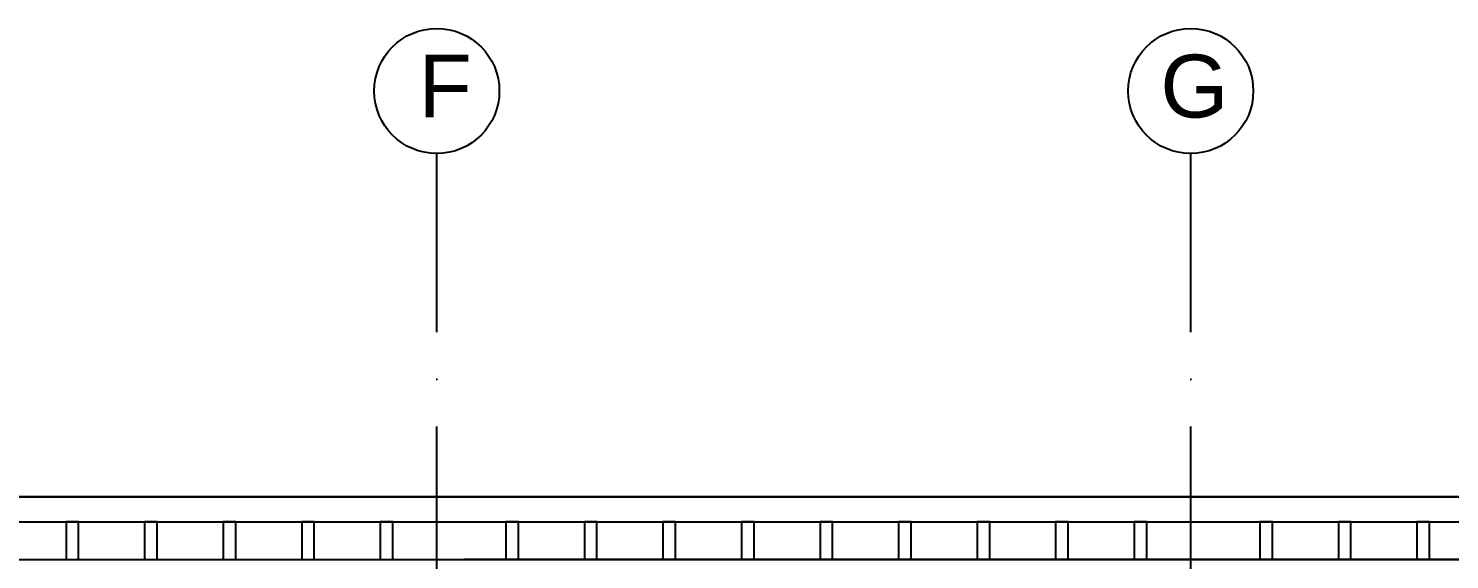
# Model space of a CAD drawing. Header units: millimetres. Extents: x 1924 to 471109, y -30014 to 109986.
# Drawn here: x 441345 to 450393, y 31343 to 34724 of the extents above; entities that cross this region are included whole.
import ezdxf

# ---------------------------------------------------------------- set-up
doc = ezdxf.new("R2010")
doc.units = ezdxf.units.MM
doc.header["$LTSCALE"] = 100
doc.linetypes.add('ACAD_ISO10W100', pattern=[18, 12, -3, 0, -3])
doc.layers.add('D NOSNIKY', color=7, linetype='Continuous', true_color=0x994d4d)
for name, color, linetype, plot in [('osy objektu', 130, 'ACAD_ISO10W100', False), ('osy objektu text', 130, 'Continuous', False), ('PERI_HELPLINE', 140, 'Continuous', False)]:
    doc.layers.add(name, color=color, linetype=linetype, plot=plot)
doc.layers.add('podlazi', color=40, linetype='Continuous', lineweight=30, plot=False)
doc.styles.add('osy', font='arial.ttf', dxfattribs={"height": 400})

msp = doc.modelspace()

# ---------------------------------------------------------------- linework, layer by layer
at = {"layer": 'D NOSNIKY'}
for p, q in [((434519.915, 31343.112), (454139.915, 31343.112)), ((454139.915, 31343.112), (444119.915, 31343.112))]:
    msp.add_line(p, q, dxfattribs=at)
for points in [[(441584.915, 31343.112), (441664.915, 31343.112), (441664.915, 31583.454), (441584.915, 31583.454)], [(442084.915, 31343.112), (442164.915, 31343.112), (442164.915, 31583.454), (442084.915, 31583.454)], [(442584.915, 31343.112), (442664.915, 31343.112), (442664.915, 31583.454), (442584.915, 31583.454)], [(443084.915, 31343.112), (443164.915, 31343.112), (443164.915, 31583.454), (443084.915, 31583.454)], [(443584.915, 31343.112), (443664.915, 31343.112), (443664.915, 31583.454), (443584.915, 31583.454)], [(444384.915, 31343.112), (444464.915, 31343.112), (444464.915, 31583.454), (444384.915, 31583.454)], [(444884.915, 31343.112), (444964.915, 31343.112), (444964.915, 31583.454), (444884.915, 31583.454)], [(444884.915, 31343.112), (444964.915, 31343.112), (444964.915, 31583.454), (444884.915, 31583.454)], [(445384.915, 31343.112), (445464.915, 31343.112), (445464.915, 31583.454), (445384.915, 31583.454)], [(445884.915, 31343.112), (445964.915, 31343.112), (445964.915, 31583.454), (445884.915, 31583.454)], [(446384.915, 31343.112), (446464.915, 31343.112), (446464.915, 31583.454), (446384.915, 31583.454)], [(446884.915, 31343.112), (446964.915, 31343.112), (446964.915, 31583.454), (446884.915, 31583.454)], [(447384.915, 31343.112), (447464.915, 31343.112), (447464.915, 31583.454), (447384.915, 31583.454)], [(447884.915, 31343.112), (447964.915, 31343.112), (447964.915, 31583.454), (447884.915, 31583.454)], [(448384.915, 31343.112), (448464.915, 31343.112), (448464.915, 31583.454), (448384.915, 31583.454)], [(449184.915, 31343.112), (449264.915, 31343.112), (449264.915, 31583.454), (449184.915, 31583.454)], [(449684.915, 31343.112), (449764.915, 31343.112), (449764.915, 31583.454), (449684.915, 31583.454)], [(449684.915, 31343.112), (449764.915, 31343.112), (449764.915, 31583.454), (449684.915, 31583.454)], [(450184.915, 31343.112), (450264.915, 31343.112), (450264.915, 31583.454), (450184.915, 31583.454)]]:
    msp.add_lwpolyline(points, close=True, dxfattribs=at)
at = {"layer": 'osy objektu'}
for p, q in [((443944.915, 25590.705), (443944.915, 33927.617)), ((448744.915, 25590.705), (448744.915, 33927.617))]:
    msp.add_line(p, q, dxfattribs=at)
at = {"layer": 'osy objektu text'}
for centre in [(443944.915, 34325.857), (448744.915, 34325.857)]:
    msp.add_circle(centre, 398.24, dxfattribs=at)
at = {"layer": 'PERI_HELPLINE'}
msp.add_line((434519.915, 31583.454), (454051.849, 31583.454), dxfattribs=at)
at = {"layer": 'podlazi'}
msp.add_line((434175.759, 31743.454), (453725.759, 31743.454), dxfattribs=at)

# ---------------------------------------------------------------- texts
at = {"layer": 'osy objektu text', "char_height": 400, "attachment_point": 1, "style": 'osy'}
for s, insert in [('G', (448551.241, 34557.113)), ('F', (443827.772, 34557.113))]:
    msp.add_mtext_dynamic_manual_height_columns(s, width=3598.57763, gutter_width=2000, heights=[0], dxfattribs=dict(at, insert=insert))

doc.saveas('drawing.dxf')
